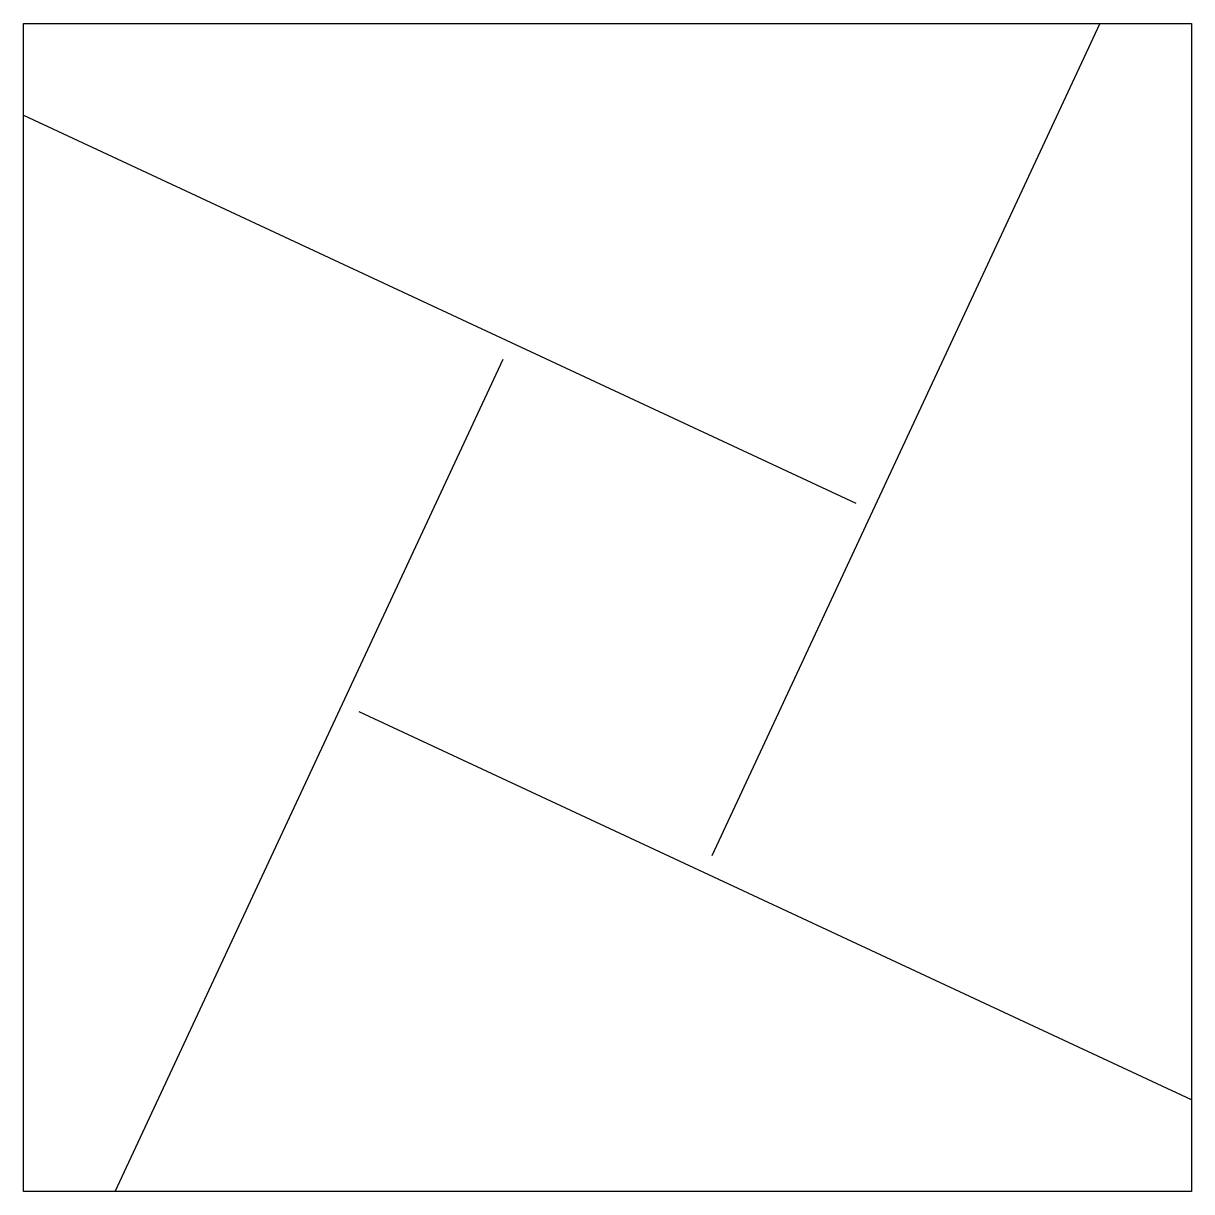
# Model space of a CAD drawing. Header units: metres. Extents: x 0 to 1.27, y 0 to 1.27.
import ezdxf

# ---------------------------------------------------------------- set-up
doc = ezdxf.new("R2010")
doc.units = ezdxf.units.M
doc.layers.add('BOUNDARY', color=2, linetype='Continuous')
doc.layers.add('CUTS', color=1, linetype='Continuous')

msp = doc.modelspace()

# ---------------------------------------------------------------- linework, layer by layer
at = {"layer": 'BOUNDARY'}
for p, q in [((0, 0), (0, 1.2721)), ((0, 1.2721), (1.2721, 1.2721)), ((1.2721, 1.2721), (1.2721, 0)), ((1.2721, 0), (0, 0))]:
    msp.add_line(p, q, dxfattribs=at)
at = {"layer": 'CUTS'}
for p, q in [((1.1721, 1.2721), (0.7495, 0.3658)), ((0, 1.1721), (0.9063, 0.7495)), ((0.1, 0), (0.5226, 0.9063)), ((1.2721, 0.1), (0.3658, 0.5226))]:
    msp.add_line(p, q, dxfattribs=at)

doc.saveas('drawing.dxf')
